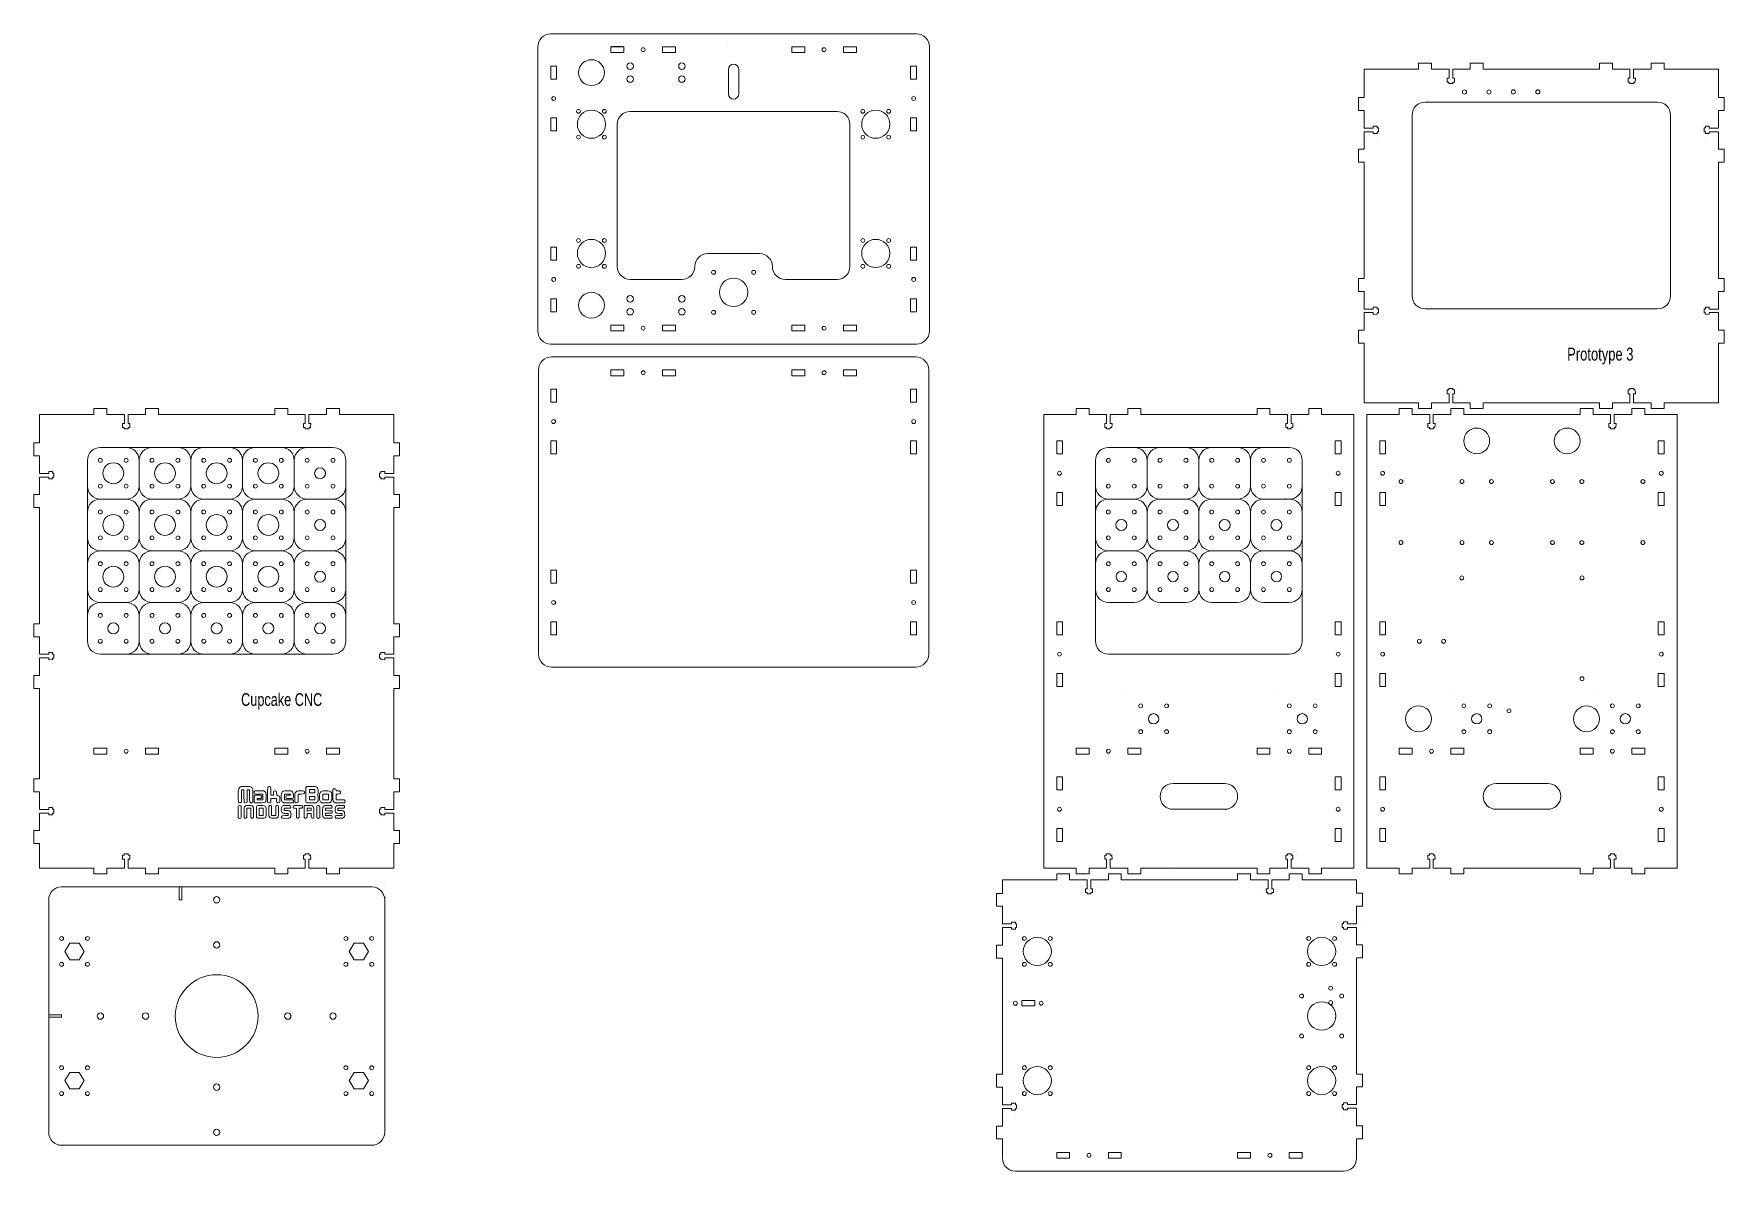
# Model space of a CAD drawing. Header units: millimetres. Extents: x -542 to 766, y -290 to 590.
import ezdxf

# ---------------------------------------------------------------- set-up
doc = ezdxf.new("R2010")
doc.units = ezdxf.units.MM
doc.linetypes.add('DASHED2', pattern=[9.525, 6.35, -3.175])
doc.layers.get('0').update_dxf_attribs({"linetype": 'CONTINUOUS', "lineweight": 0, "true_color": 0x000000})
doc.layers.add('2', color=4, linetype='ByLayer', true_color=0x00ffff)
doc.layers.add('Holes', color=3, linetype='DASHED2', lineweight=0, true_color=0x00ff00)
doc.styles.get("Standard").update_dxf_attribs({"font": 'txt', "width": 0.75})

# ---------------------------------------------------------------- blocks, each defined once
blk = doc.blocks.new('tgrips')
for p, q in [((0, 0), (10, 0)), ((10, 0), (10, 4.5)), ((10, 4.5), (20, 4.5)), ((20, 4.5), (20, 0)), ((20, 0), (33.6, 0)), ((33.6, 0), (33.6, -7)), ((36.4, -7), (36.4, 0)), ((36.4, 0), (50, 0)), ((50, 0), (50, 4.5)), ((50, 4.5), (60, 4.5)), ((60, 4.5), (60, 0)), ((60, 0), (70, 0)), ((70, 0), (70, 0)), ((32.2, -7), (32.2, -10)), ((33.6, -7), (32.2, -7)), ((32.2, -10), (33.5, -10)), ((33.5, -10), (33.5, -11)), ((33.5, -11), (36.5, -11)), ((37.8, -7), (36.4, -7)), ((36.5, -10), (37.7, -10)), ((36.5, -11), (36.5, -10)), ((37.8, -7), (37.7, -10)), ((40.5, -10), (40.5, -10))]:
    blk.add_line(p, q)
blk = doc.blocks.new('slot')
for p, q in [((5, 4.5), (5, 0)), ((5, 4.5), (15, 4.5)), ((5, 0), (15, 0)), ((15, 0), (15, 4.5)), ((45, 4.5), (45, 0)), ((45, 4.5), (55, 4.5)), ((55, 0), (55, 4.5)), ((45, 0), (55, 0))]:
    blk.add_line(p, q)
blk.add_circle((30, 2.2), 1.5)
blk = doc.blocks.new('m8 holes')
blk.add_line((-20, 20), (-20, 20))
for centre, radius in [((-10, 10), 1.5), ((0, 0), 4), ((10, 10), 1.5), ((-10, -10), 1.5), ((10, -10), 1.5)]:
    blk.add_circle(centre, radius)
blk = doc.blocks.new('stepperdriverboardholes')
for centre in [(-23.62, 23.62), (23.62, 23.62), (-23.62, -23.62), (23.62, -23.62)]:
    blk.add_circle(centre, 1.5)
at = {"layer": 'Holes', "color": 7, "true_color": 0x000000}
for centre in [(-23.62, 23.62), (23.62, 23.62), (-23.62, -23.62), (23.62, -23.62)]:
    blk.add_circle(centre, 1.5, dxfattribs=at)
blk = doc.blocks.new('yaxiscover')
for centre in [(-10, 10), (10, 10), (-10, -10), (10, -10)]:
    blk.add_circle(centre, 1.5)
for centre, start, end in [((-10, 10), 90, 180), ((10, 10), 0, 90), ((-10, -10), 180, 270), ((10, -10), 270, 0)]:
    blk.add_arc(centre, 10, start, end)
blk = doc.blocks.new('Z stage clamps')
for centre, radius in [((-10, 10), 1.5), ((0, 0), 4.25), ((10, 10), 1.5), ((-10, -10), 1.5), ((10, -10), 1.5)]:
    blk.add_circle(centre, radius)
for centre, start, end in [((-10, 10), 90, 180), ((10, 10), 0, 90), ((-10, -10), 180, 270), ((10, -10), 270, 0)]:
    blk.add_arc(centre, 10, start, end)
blk = doc.blocks.new('bearing hole and guides')
for centre, radius in [((-10, 10), 1.5), ((0, 0), 10.9), ((10, 10), 1.5), ((-10, -10), 1.5), ((10, -10), 1.5)]:
    blk.add_circle(centre, radius)
blk = doc.blocks.new('steppernema17')
for centre, radius in [((-15.495, 15.495), 1.5), ((15.495, 15.495), 1.5), ((0, 0), 11), ((-15.495, -15.495), 1.5), ((15.495, -15.495), 1.5)]:
    blk.add_circle(centre, radius)
blk = doc.blocks.new('nut cut outs')
for p, q in [((0, 7.4), (-6.4, 3.7)), ((-6.4, 3.7), (-6.4, -3.7)), ((0, 7.4), (6.4, 3.7)), ((6.4, 3.7), (6.4, -3.7)), ((-6.4, -3.7), (0, -7.4)), ((6.4, -3.7), (0, -7.4))]:
    blk.add_line(p, q)
for centre in [(-10, 10), (10, 10), (-10, -10), (10, -10)]:
    blk.add_circle(centre, 1.5)
blk = doc.blocks.new('bearingcover')
for centre, radius in [((-10, 10), 1.5), ((0, 0), 8.06), ((10, 10), 1.5), ((-10, -10), 1.5), ((10, -10), 1.5)]:
    blk.add_circle(centre, radius)
for centre, start, end in [((-10, 10), 90, 180), ((10, 10), 0, 90), ((-10, -10), 180, 270), ((10, -10), 270, 0)]:
    blk.add_arc(centre, 10, start, end)
blk = doc.blocks.new('m8 holderinners')
blk.add_line((-20, 20), (-20, 20))
for centre, radius in [((-10, 10), 1.5), ((0, 0), 4), ((10, 10), 1.5), ((-10, -10), 1.5), ((10, -10), 1.5)]:
    blk.add_circle(centre, radius)
for centre, start, end in [((-10, 10), 90, 180), ((10, 10), 0, 90), ((-10, -10), 180, 270), ((10, -10), 270, 0)]:
    blk.add_arc(centre, 10, start, end)

msp = doc.modelspace()

# ---------------------------------------------------------------- linework, layer by layer
for p, q in [((-141.5, 590), (141.5, 590)), ((-107, 590), (-108, 590)), ((-151.5, 360), (-151.5, 580)), ((-94.4, 580.1), (-85.9, 580.1)), ((-4.4, 583.1), (-4.4, 583.1)), ((151.5, 360), (151.5, 580)), ((-76.4, 570.1), (-76.4, 570.1)), ((-4, 543.5), (-4, 562.5)), ((4, 562.5), (4, 543.5)), ((508, 562.7), (488, 562.7)), ((488, 550.7), (488, 562.7)), ((520, 562.7), (508, 562.7)), ((590, 562.7), (660, 562.7)), ((730, 562.7), (732.2, 562.7)), ((742, 562.7), (732.2, 562.7)), ((742, 562.7), (762, 562.7)), ((762, 550.7), (762, 562.7)), ((762, 550.7), (762, 542.7)), ((142.4, 542.6), (142.4, 542.6)), ((142.4, 542.6), (142.4, 542.6)), ((535, 537.2), (715, 537.2)), ((-80, 530), (80, 530)), ((525, 387.2), (525, 527.2)), ((725, 527.2), (725, 387.2)), ((-90, 520), (-90, 410)), ((90, 410), (90, 520)), ((488, 480.7), (488, 410.7)), ((762, 480.7), (762, 410.7)), ((-20, 420), (20, 420)), ((-30, 410), (-30, 410)), ((30, 410), (30, 410)), ((-80, 400), (-80, 400)), ((-80, 400), (-40, 400)), ((40, 400), (80, 400)), ((80, 400), (80, 400)), ((-140, 375), (-140, 375)), ((535, 377.2), (715, 377.2)), ((141.5, 350), (-141.5, 350)), ((-107, 350.1), (-107, 350.1)), ((488, 340.7), (488, 304.5)), ((762, 340.7), (762, 304.5)), ((-151, 110), (-151, 330)), ((141, 340), (-141, 340)), ((151, 110), (151, 330)), ((151, 330), (151, 330)), ((520, 304.5), (488, 304.5)), ((520, 304.5), (520, 304.5)), ((660, 304.5), (590, 304.5)), ((762, 304.5), (730, 304.5)), ((-517, 295.5), (-537, 295.5)), ((-537, 295.5), (-537, 283.5)), ((-505, 295.5), (-517, 295.5)), ((-435, 295.5), (-365, 295.5)), ((-295, 295.5), (-292.7, 295.5)), ((-283, 295.5), (-292.7, 295.5)), ((-283, 295.5), (-263, 295.5)), ((-263, 283.5), (-263, 295.5)), ((243, 295.5), (240, 295.5)), ((240, 260), (240, 295.5)), ((255, 295.5), (243, 295.5)), ((325, 295.5), (325, 295.5)), ((325, 295.5), (395, 295.5)), ((465, 295.5), (467.3, 295.5)), ((477, 295.5), (467.3, 295.5)), ((477, 295.5), (480, 295.5)), ((480, 260), (480, 295.5)), ((505, 295.5), (490, 295.5)), ((490, 260), (490, 295.5)), ((575, 295.5), (645, 295.5)), ((715, 295.5), (717.2, 295.5)), ((727, 295.5), (717.2, 295.5)), ((727, 295.5), (730, 295.5)), ((730, 295.5), (730, 260)), ((-263, 283.5), (-263, 275.5)), ((-490, 270), (-310, 270)), ((290, 270), (430, 270)), ((-500, 120), (-500, 260)), ((-460, 260), (-460, 240)), ((-420, 260), (-420, 240)), ((-380, 260), (-380, 240)), ((-340, 260), (-340, 240)), ((-300, 260), (-300, 120)), ((240, 260), (240, 40)), ((280, 120), (280, 260)), ((320, 260), (320, 240)), ((360, 260), (360, 240)), ((400, 260), (400, 240)), ((440, 260), (440, 120)), ((480, 40), (480, 260)), ((490, 260), (490, 40)), ((730, 40), (730, 260)), ((730, 260), (730, 40)), ((-470, 230), (-490, 230)), ((-430, 230), (-450, 230)), ((-410, 230), (-390, 230)), ((-370, 230), (-350, 230)), ((-330, 230), (-310, 230)), ((-263, 223.5), (-263, 213.5)), ((290, 230), (310, 230)), ((330, 230), (350, 230)), ((370, 230), (390, 230)), ((410, 230), (430, 230)), ((427, 230.5), (427, 230)), ((-537, 213.5), (-537, 143.5)), ((-460, 220), (-460, 200)), ((-420, 200), (-420, 220)), ((-380, 220), (-380, 200)), ((-340, 220), (-340, 200)), ((-263, 213.5), (-263, 143.5)), ((320, 220), (320, 200)), ((360, 220), (360, 200)), ((400, 220), (400, 200)), ((-490, 190), (-470, 190)), ((-450, 190), (-430, 190)), ((-410, 190), (-390, 190)), ((-370, 190), (-350, 190)), ((-310, 190), (-330, 190)), ((-330, 190), (-330, 190)), ((310, 190), (290, 190)), ((350, 190), (330, 190)), ((390, 190), (370, 190)), ((430, 190), (410, 190)), ((-460, 180), (-460, 160)), ((-420, 160), (-420, 180)), ((-380, 180), (-380, 160)), ((-340, 180), (-340, 160)), ((320, 180), (320, 160)), ((360, 180), (360, 160)), ((400, 180), (400, 160)), ((-470, 150), (-490, 150)), ((-430, 150), (-450, 150)), ((-390, 150), (-410, 150)), ((-350, 150), (-370, 150)), ((-310, 150), (-330, 150)), ((290, 150), (310, 150)), ((330, 150), (350, 150)), ((370, 150), (390, 150)), ((410, 150), (430, 150)), ((-460, 140), (-460, 120)), ((-420, 140), (-420, 120)), ((-380, 140), (-380, 120)), ((-340, 140), (-340, 120)), ((-490, 110), (-310, 110)), ((300, 110), (290, 110)), ((300, 110), (330, 110)), ((330, 110), (390, 110)), ((390, 110), (420, 110)), ((430, 110), (420, 110)), ((141, 100), (-141, 100)), ((-537, 73.5), (-537, 23.5)), ((-263, 73.5), (-263, 23.5)), ((240, 40), (240, -55.5)), ((480, 40), (480, -55.5)), ((490, 40), (490, -55.5)), ((730, 40), (730, -55.5)), ((330, 0), (330, 0)), ((340, 10), (380, 10)), ((390, 0), (390, 0)), ((580, 0), (580, 0)), ((590, 10), (630, 10)), ((640, 0), (640, 0)), ((380, -10), (340, -10)), ((630, -10), (590, -10)), ((-537, -46.5), (-537, -55.5)), ((-263, -46.5), (-263, -55.5)), ((-505, -55.5), (-537, -55.5)), ((-365, -55.5), (-435, -55.5)), ((-295, -55.5), (-292.7, -55.5)), ((-263, -55.5), (-292.7, -55.5)), ((240, -64.5), (208, -64.5)), ((208, -65.1), (208, -64.5)), ((255, -55.5), (240, -55.5)), ((250.6, -60), (259.1, -60)), ((310, -64.5), (380, -64.5)), ((325, -55.5), (395, -55.5)), ((340.6, -57), (340.6, -57)), ((450, -64.5), (482, -64.5)), ((465, -55.5), (467.3, -55.5)), ((477, -55.5), (467.3, -55.5)), ((477, -55.5), (480, -55.5)), ((482, -65), (482, -64.5)), ((505, -55.5), (490, -55.5)), ((575, -55.5), (645, -55.5)), ((715, -55.5), (717.2, -55.5)), ((727, -55.5), (717.2, -55.5)), ((727, -55.5), (730, -55.5)), ((-520, -70), (-520, -70)), ((-520, -70), (-280, -70)), ((-429, -70), (-429, -80)), ((-427, -80), (-427, -70)), ((-270, -70), (-270, -70)), ((-270, -260), (-270, -77.7)), ((268.6, -70), (268.6, -70)), ((-530, -80), (-530, -260)), ((-429, -80), (-427, -80)), ((487.4, -97.5), (487.4, -97.5)), ((487.4, -97.5), (487.4, -97.5)), ((208, -135.1), (208, -205.1)), ((482, -135), (482, -204.9)), ((-520, -169), (-530, -169)), ((-520, -171), (-520, -169)), ((223, -162.1), (223, -158.1)), ((223, -158.1), (233, -158.1)), ((233, -162.1), (223, -162.1)), ((233, -158.1), (233, -162.1)), ((-530, -171), (-520, -171)), ((-530, -270), (-530, -270)), ((-280, -270), (-520, -270)), ((205, -265.1), (205, -265.1)), ((208, -275.1), (208, -280)), ((482, -280.1), (482, -274.9)), ((472, -290.1), (218, -290)), ((238, -290), (238, -290)), ((452, -290), (453, -290))]:
    msp.add_line(p, q)
for centre, radius in [((-110, 560), 10), ((-80, 565), 2.5), ((-40, 565), 2.5), ((-80, 555), 2.5), ((-40, 555), 2.5), ((565.5, 545), 1.6), ((584.5, 545), 1.6), ((603.3, 545.1), 1.6), ((622.3, 545.1), 1.6), ((-110, 380), 10), ((-80, 385), 2.5), ((-40, 385), 2.5), ((-80, 375), 2.5), ((-40, 375), 2.5), ((575, 275), 10), ((645, 275), 10), ((563.5, 169), 1.5), ((656.5, 169), 1.5), ((530.6, 120), 1.5), ((549.4, 120), 1.5), ((656.5, 91), 1.5), ((530, 60), 10), ((600, 66.2), 1.5), ((660, 60), 10), ((-400, -80), 2.5), ((-400, -115), 2.5), ((-400, -170), 32), ((462, -148.4), 1.5), ((-490, -170), 2.5), ((-455, -170), 2.5), ((-345, -170), 2.5), ((-310, -170), 2.5), ((218, -160.1), 1.5), ((238, -160.1), 1.5), ((462, -159.6), 1.5), ((-400, -225), 2.5), ((-400, -260), 2.5)]:
    msp.add_circle(centre, radius)
for centre, radius, start, end in [((-141.5, 580), 10, 90.0185, 180), ((141.5, 580), 10, 360, 89.9942), ((0, 562.5), 4, 360, 180), ((0, 543.5), 4, 180, 360), ((535, 527.2), 10, 90, 180), ((715, 527.2), 10, 0, 90), ((-80, 520), 10, 90, 180), ((80, 520), 10, 0, 90), ((-20, 410), 10, 90, 180), ((20, 410), 10, 0, 90), ((-80, 410), 10, 180, 270), ((-40, 410), 10, 270, 0), ((40, 410), 10, 180, 270), ((80, 410), 10, 270, 0), ((535, 387.2), 10, 180, 270), ((715, 387.2), 10, 270, 0), ((-141.5, 360), 10, 180, 270.0185), ((141.5, 360), 10, 269.9942, 360), ((-141, 330), 10, 89.9849, 180), ((141, 330), 10, 360, 90), ((-490, 260), 10, 90, 180), ((-310, 260), 10, 0, 90), ((-490, 120), 10, 180, 270), ((-310, 120), 10, 270, 0), ((290, 120), 10, 180, 270), ((430, 120), 10, 270, 0), ((-141, 110), 10, 180, 270), ((141, 110), 10, 270, 360), ((340, 0), 10, 90, 180), ((340, 0), 10, 180, 270), ((380, 0), 10, 0, 90), ((380, 0), 10, 270, 0), ((590, 0), 10, 90, 180), ((590, 0), 10, 180, 270), ((630, 0), 10, 0, 90), ((630, 0), 10, 270, 0), ((-520, -80), 10, 90, 180), ((-280, -80), 10, 360, 90), ((-520, -260), 10, 180, 270), ((-280, -260), 10, 270, 360), ((218, -280), 10, 180, 269.9849), ((472, -280.1), 10, 269.9849, 360)]:
    msp.add_arc(centre, radius, start, end)
at = {"color": 7, "lineweight": 5, "true_color": 0x000000}
for points in [[(-383.3, 0.4), (-383.3, 5.5), (-383.2, 5.9), (-382.4, 6.7)], [(-382.6, -5), (-383.2, -4.7), (-383.3, -4.2), (-383.3, 0.4)], [(-382.4, 6.7), (-381.6, 7.6), (-381.1, 7.7), (-377.6, 7.7)], [(-380.8, 0.4), (-380.8, -2.2), (-380.8, -4.4), (-380.8, -4.5)], [(-377.6, 7.7), (-374.3, 7.7), (-373.7, 7.6), (-372.9, 6.8)], [(-374.4, -4.5), (-374.5, -4.4), (-374.5, -2.2), (-374.5, 0.4)], [(-372.9, 6.8), (-372.1, 6), (-372, 5.7), (-372, 0.5)], [(-372, 0.5), (-372, -4.2), (-372.1, -4.7), (-372.7, -5)], [(-370.8, 2.1), (-371.1, 2.5), (-371.2, 3.2), (-370.9, 3.7)], [(-370.9, 3.7), (-370.7, 4.2), (-370.3, 4.3), (-366.8, 4.2)], [(-367.4, 1.8), (-370.6, 1.8), (-370.6, 1.8), (-370.8, 2.1)], [(-368.1, 0.8), (-365.8, 0.8), (-365.8, 0.8), (-365.5, 0.5)], [(-365.5, 0.5), (-365, 0.1), (-365, -0.7), (-365.4, -1.2)], [(-363, 3.8), (-362.6, 3.6), (-362.2, 3.2), (-362, 2.8)], [(-360.6, 1.3), (-360.6, 6.7), (-360.5, 7), (-360.3, 7.3)], [(-360.3, 7.3), (-360, 7.7), (-359.2, 7.8), (-358.7, 7.5)], [(-358.7, 7.5), (-358.1, 7.2), (-358, 6.8), (-358, 3.6)], [(-356.1, 2.2), (-356.1, 2.9), (-356.1, 3.6), (-356, 3.7)], [(-356, 3.7), (-355.7, 4.3), (-354.4, 4.4), (-353.9, 3.9)], [(-353.9, 3.9), (-353.7, 3.6), (-353.7, 3.3), (-353.6, 2.2)], [(-353.6, 2.2), (-353.6, 0.9), (-353.6, 0.8), (-353.3, 0.8)], [(-353.3, 0.8), (-352.7, 0.8), (-351.9, 0.3), (-351.5, -0.2)], [(-350, -0.4), (-350, 2.3), (-349.9, 2.8), (-349.2, 3.5)], [(-349.2, 3.5), (-348.5, 4.1), (-347.8, 4.3), (-345.4, 4.3)], [(-346.1, -1.4), (-346.7, -0.9), (-346.7, -0.1), (-346.2, 0.4)], [(-346.2, 0.4), (-345.8, 0.7), (-345.7, 0.8), (-344.4, 0.8)], [(-345.4, 4.3), (-342.6, 4.3), (-342.1, 4.2), (-341.4, 3.4)], [(-341.4, 3.4), (-340.7, 2.7), (-340.5, 1.9), (-340.5, 0.2)], [(-340.5, 0.2), (-340.6, -0.9), (-340.6, -1), (-340.9, -1.4)], [(-339.6, -0.8), (-339.5, 1.4), (-339.5, 2.2), (-339.3, 2.6)], [(-339.3, 2.6), (-339, 3.2), (-338.1, 4), (-337.5, 4.1)], [(-337.5, 4.1), (-336.8, 4.3), (-332.9, 4.3), (-332.5, 4.1)], [(-332.2, 2.1), (-332.5, 1.8), (-332.6, 1.8), (-334.7, 1.8)], [(-332.5, 4.1), (-332.1, 3.9), (-331.9, 3.6), (-331.9, 3)], [(-331.9, 3), (-331.9, 2.5), (-332, 2.3), (-332.2, 2.1)], [(-327.1, 7.7), (-323.6, 7.7), (-323.1, 7.7), (-322.4, 7)], [(-322.4, 7), (-321.6, 6.2), (-321.4, 5.9), (-321.4, 3.9)], [(-321.4, 3.9), (-321.4, 2.3), (-321.5, 2.2), (-321.7, 1.7)], [(-321.7, 0.8), (-321.4, 0.4), (-321.4, 0.3), (-321.5, -1.5)], [(-320.2, -3.2), (-320.4, -2.5), (-320.4, 1.7), (-320.2, 2.3)], [(-320.2, 2.3), (-320.1, 3), (-319.1, 3.9), (-318.4, 4.1)], [(-318.4, 4.1), (-317.7, 4.3), (-313.5, 4.3), (-312.8, 4.1)], [(-312.8, 4.1), (-312, 3.9), (-311.2, 3), (-311, 2.3)], [(-311, 2.3), (-310.9, 1.9), (-310.8, 0.9), (-310.9, -0.8)], [(-310.1, 1), (-310.1, 3.1), (-310.1, 5), (-310, 5.2)], [(-309.8, -3.6), (-310.1, -3), (-310.1, -2.7), (-310.1, 1)], [(-310, 5.2), (-309.8, 6), (-308.4, 6.2), (-307.9, 5.6)], [(-307.9, 5.6), (-307.8, 5.5), (-307.6, 5.1), (-307.6, 4.8)], [(-306.1, 4.2), (-304.8, 4.2), (-304.7, 4.2), (-304.4, 3.8)], [(-304.4, 2.2), (-304.7, 1.8), (-304.8, 1.8), (-306.1, 1.8)], [(-304.4, 3.8), (-304.2, 3.6), (-304.1, 3.3), (-304.1, 3)], [(-304.1, 3), (-304.1, 2.7), (-304.2, 2.4), (-304.4, 2.2)], [(-383.3, -16.5), (-383.3, -16.4), (-383.4, -14.8), (-383.4, -12)], [(-383.1, -7.4), (-382.7, -7), (-381.9, -7), (-381.4, -7.4)], [(-380.8, -4.5), (-381, -5), (-382.1, -5.3), (-382.6, -5)], [(-378.8, -12.6), (-378.8, -8.9), (-378.8, -8.8), (-378.5, -8.2)], [(-376.8, -4.8), (-377.3, -5.2), (-378, -5.2), (-378.5, -4.8)], [(-378.5, -8.2), (-378.3, -7.9), (-377.9, -7.6), (-377.6, -7.4)], [(-377.6, -7.4), (-377.1, -7.1), (-376.8, -7.1), (-375.1, -7.1)], [(-375.1, -7.1), (-373.1, -7.1), (-372.7, -7.2), (-372.1, -7.8)], [(-372.7, -5), (-373.2, -5.3), (-374.3, -5), (-374.4, -4.5)], [(-372.1, -7.8), (-371.4, -8.4), (-371.4, -8.6), (-371.4, -12.7)], [(-369.2, -8.1), (-369.1, -7.8), (-369, -7.5), (-368.8, -7.4)], [(-369.2, -12.5), (-369.2, -10.3), (-369.2, -8.3), (-369.2, -8.1)], [(-368.8, -7.4), (-368.5, -7.1), (-368.3, -7.1), (-366, -7.1)], [(-365.4, -1.2), (-365.8, -1.6), (-365.8, -1.6), (-367.2, -1.7)], [(-362, -3.7), (-362.8, -5), (-363.2, -5.1), (-367.1, -5.1)], [(-366, -7.1), (-363.3, -7.1), (-362.9, -7.2), (-362.3, -7.9)], [(-362.3, -7.9), (-361.8, -8.5), (-361.7, -9.1), (-361.7, -12.1)], [(-361.7, -12.1), (-361.7, -15.1), (-361.8, -15.6), (-362.3, -16.3)], [(-358.2, -4.4), (-358.5, -5.2), (-359.5, -5.4), (-360.2, -4.8)], [(-359.3, -15.9), (-359.6, -15.3), (-359.6, -15.2), (-359.6, -11.5)], [(-359.2, -7.4), (-359, -7.2), (-358.8, -7.1), (-358.5, -7.1)], [(-358.5, -7.1), (-358.3, -7.1), (-358, -7.2), (-357.8, -7.4)], [(-358, -2.8), (-358, -3.5), (-358.1, -4.1), (-358.2, -4.4)], [(-353.9, -7.4), (-353.7, -7.2), (-353.5, -7.1), (-353.2, -7.1)], [(-353, -5), (-353.5, -4.8), (-353.6, -4.3), (-353.6, -2.9)], [(-353.2, -7.1), (-353, -7.1), (-352.7, -7.2), (-352.5, -7.4)], [(-351.5, -4.7), (-351.9, -5.2), (-352.4, -5.2), (-353, -5)], [(-352.2, -11.5), (-352.2, -15.1), (-352.2, -15.3), (-352.5, -15.9)], [(-351.5, -0.2), (-351.2, -0.8), (-351.2, -0.9), (-351.1, -2.6)], [(-349.3, -4.3), (-350, -3.5), (-350, -3.1), (-350, -0.4)], [(-350, -10.2), (-350, -8.7), (-349.8, -8.3), (-349.2, -7.7)], [(-349.7, -12), (-349.9, -11.6), (-350, -11.3), (-350, -10.2)], [(-346.2, -13.2), (-348.5, -13.2), (-349.1, -13), (-349.7, -12)], [(-348.4, -4.9), (-348.7, -4.7), (-349.1, -4.5), (-349.3, -4.3)], [(-349.2, -7.7), (-348.7, -7.2), (-348.3, -7.1), (-345.7, -7.1)], [(-344.6, -5.1), (-347.5, -5.1), (-347.9, -5.1), (-348.4, -4.9)], [(-346.2, -11), (-345.4, -11), (-344.4, -11), (-344.2, -11.1)], [(-345.7, -7.1), (-343.4, -7.1), (-343.2, -7.1), (-342.9, -7.4)], [(-342.9, -8.9), (-343.3, -9.2), (-343.4, -9.2), (-345.5, -9.2)], [(-340.9, -4.8), (-341.3, -5.1), (-341.3, -5.1), (-344.6, -5.1)], [(-344.4, -2.6), (-341.3, -2.6), (-341.3, -2.6), (-340.9, -2.9)], [(-344.2, -11.1), (-343.5, -11.3), (-342.8, -11.9), (-342.6, -12.6)], [(-342.9, -7.4), (-342.4, -7.7), (-342.5, -8.5), (-342.9, -8.9)], [(-342.6, -12.6), (-342.5, -13.3), (-342.4, -14.8), (-342.6, -15.5)], [(-340.7, -8.9), (-341, -8.4), (-341, -7.7), (-340.6, -7.4)], [(-340.9, -2.9), (-340.6, -3.2), (-340.6, -3.4), (-340.6, -3.9)], [(-340.6, -3.9), (-340.6, -4.4), (-340.6, -4.5), (-340.9, -4.8)], [(-339.3, -9.2), (-340.3, -9.2), (-340.4, -9.1), (-340.7, -8.9)], [(-340.6, -7.4), (-340.2, -7.1), (-340, -7.1), (-337.2, -7.1)], [(-338.9, -5), (-339.5, -4.7), (-339.6, -4), (-339.6, -0.8)], [(-337.4, -4.8), (-337.8, -5.2), (-338.4, -5.2), (-338.9, -5)], [(-337.2, -7.1), (-334.8, -7.1), (-334.2, -7.2), (-333.9, -7.3)], [(-334.1, -9.1), (-334.3, -9.2), (-334.8, -9.2), (-335.3, -9.2)], [(-333.9, -7.3), (-333.3, -7.7), (-333.4, -8.8), (-334.1, -9.1)], [(-329.3, -7.1), (-326.6, -7.1), (-326.5, -7.1), (-325.9, -7.4)], [(-322.9, -4.8), (-323.6, -5.1), (-323.7, -5.1), (-326.8, -5.1)], [(-325.9, -7.4), (-325.1, -7.9), (-324.8, -8.6), (-324.8, -10)], [(-325, -11.6), (-325.1, -12), (-325.1, -12.1), (-324.9, -12.5)], [(-324.8, -10), (-324.8, -10.7), (-324.8, -11.3), (-325, -11.6)], [(-324.9, -12.5), (-324.8, -12.9), (-324.7, -13.3), (-324.8, -14.7)], [(-321.9, -3.9), (-322.1, -4.3), (-322.5, -4.6), (-322.9, -4.8)], [(-322.5, -16.4), (-322.6, -16.1), (-322.7, -8.4), (-322.5, -7.8)], [(-322.5, -7.8), (-322.4, -7.2), (-321.4, -6.9), (-320.7, -7.3)], [(-321.5, -1.5), (-321.5, -3.3), (-321.5, -3.4), (-321.9, -3.9)], [(-320.7, -7.3), (-320.2, -7.5), (-320.1, -7.8), (-320.1, -12.2)], [(-318.7, -4.9), (-319.4, -4.6), (-320.1, -3.8), (-320.2, -3.2)], [(-315.5, -5.1), (-317.9, -5.1), (-318.3, -5.1), (-318.7, -4.9)], [(-318, -12.1), (-318, -9), (-318, -8.9), (-317.7, -8.3)], [(-317.7, -15.9), (-318, -15.3), (-318, -15.2), (-318, -12.1)], [(-317.7, -8.3), (-317.5, -7.9), (-317.2, -7.6), (-316.8, -7.4)], [(-316.8, -7.4), (-316.3, -7.1), (-316.1, -7.1), (-313.7, -7.1)], [(-313.7, -7.1), (-311.3, -7.1), (-311.1, -7.1), (-310.9, -7.4)], [(-310.9, -9), (-311.3, -9.2), (-311.5, -9.2), (-313.6, -9.2)], [(-313.4, -11.1), (-310.7, -11.2), (-310.6, -11.2), (-310.6, -12.1)], [(-310.6, -12.1), (-310.6, -13), (-310.8, -13.1), (-313.4, -13.1)], [(-311.3, -3.8), (-311.5, -4.1), (-311.9, -4.5), (-312.2, -4.7)], [(-310.9, -0.8), (-310.9, -3.2), (-310.9, -3.2), (-311.3, -3.8)], [(-310.9, -7.4), (-310.4, -7.8), (-310.5, -8.6), (-310.9, -9)], [(-308.3, -5), (-309, -4.7), (-309.5, -4.2), (-309.8, -3.6)], [(-304.5, -5.1), (-306.6, -5.1), (-308, -5.1), (-308.3, -5)], [(-308.3, -10.2), (-308.3, -8.3), (-308.2, -8.1), (-307.4, -7.5)], [(-308, -12.2), (-308.2, -11.9), (-308.3, -11.7), (-308.3, -10.2)], [(-304.9, -13.2), (-307, -13.1), (-307.4, -13), (-308, -12.2)], [(-307.4, -7.5), (-307, -7.2), (-306.8, -7.2), (-304.3, -7.1)], [(-304.6, -11), (-302.3, -11), (-301.7, -11.2), (-301.2, -12.3)], [(-300.9, -4.7), (-301.2, -5.1), (-301.2, -5.1), (-304.5, -5.1)], [(-304.4, -2.6), (-301.4, -2.7), (-301.3, -2.7), (-301, -3)], [(-304.3, -7.1), (-302.2, -7.1), (-301.6, -7.1), (-301.4, -7.3)], [(-301.5, -9.1), (-301.7, -9.2), (-302.7, -9.2), (-304, -9.2)], [(-301.4, -7.3), (-300.8, -7.7), (-300.9, -8.8), (-301.5, -9.1)], [(-301.2, -12.3), (-300.9, -13), (-300.8, -15), (-301.1, -15.6)], [(-301, -3), (-300.6, -3.4), (-300.5, -4.3), (-300.9, -4.7)], [(-382.8, -16.9), (-383, -16.8), (-383.2, -16.7), (-383.3, -16.5)], [(-381.4, -16.8), (-381.7, -17.1), (-382.3, -17.1), (-382.8, -16.9)], [(-377.7, -17), (-378, -17), (-378.2, -16.9), (-378.4, -16.7)], [(-377, -16.7), (-377.2, -16.9), (-377.4, -17), (-377.7, -17)], [(-372.4, -17), (-372.7, -17), (-372.9, -16.9), (-373.1, -16.7)], [(-371.7, -16.7), (-371.9, -16.9), (-372.2, -17), (-372.4, -17)], [(-366, -17), (-368.4, -17), (-368.4, -17), (-368.8, -16.7)], [(-362.3, -16.3), (-362.9, -17), (-363.3, -17), (-366, -17)], [(-358.4, -16.7), (-358.8, -16.5), (-359.1, -16.3), (-359.3, -15.9)], [(-355.9, -17), (-357.6, -17), (-357.9, -17), (-358.4, -16.7)], [(-353.3, -16.7), (-353.9, -17), (-354.1, -17), (-355.9, -17)], [(-352.5, -15.9), (-352.7, -16.3), (-352.9, -16.5), (-353.3, -16.7)], [(-349.5, -16.9), (-350.1, -16.4), (-350.1, -15.4), (-349.4, -15.1)], [(-344, -16.9), (-344.5, -17.1), (-349.3, -17.1), (-349.5, -16.9)], [(-349.4, -15.1), (-349.2, -15), (-348.3, -14.9), (-346.9, -14.9)], [(-342.6, -15.5), (-342.8, -16), (-343.4, -16.7), (-344, -16.9)], [(-337.2, -17), (-337.5, -17), (-337.7, -16.9), (-337.9, -16.7)], [(-336.5, -16.7), (-336.7, -16.9), (-336.9, -17), (-337.2, -17)], [(-330.4, -16.7), (-330.8, -17.1), (-331.3, -17.1), (-331.8, -16.8)], [(-330, -14.8), (-330, -16.3), (-330.1, -16.4), (-330.4, -16.7)], [(-326.5, -16.7), (-326.9, -16.4), (-326.9, -16.3), (-326.9, -14.8)], [(-325.1, -16.8), (-325.6, -17.1), (-326.2, -17.1), (-326.5, -16.7)], [(-324.8, -14.7), (-324.8, -16.4), (-324.8, -16.6), (-325.1, -16.8)], [(-322.1, -16.9), (-322.2, -16.8), (-322.4, -16.6), (-322.5, -16.4)], [(-320.5, -16.7), (-320.9, -17.1), (-321.5, -17.2), (-322.1, -16.9)], [(-316.8, -16.7), (-317.2, -16.5), (-317.5, -16.3), (-317.7, -15.9)], [(-313.8, -17), (-316.1, -17), (-316.3, -17), (-316.8, -16.7)], [(-310.9, -16.8), (-311.3, -17), (-311.5, -17), (-313.8, -17)], [(-313.6, -14.9), (-311.5, -14.9), (-311.3, -14.9), (-310.9, -15.2)], [(-310.9, -15.2), (-310.4, -15.6), (-310.4, -16.4), (-310.9, -16.8)], [(-308.3, -16), (-308.3, -15.6), (-308.3, -15.4), (-308, -15.2)], [(-308, -16.8), (-308.3, -16.6), (-308.3, -16.4), (-308.3, -16)], [(-308, -15.2), (-307.7, -14.9), (-307.5, -14.9), (-305.3, -14.9)], [(-305.2, -17), (-307.5, -17), (-307.7, -17), (-308, -16.8)], [(-302.4, -16.9), (-302.6, -17), (-303.8, -17), (-305.2, -17)], [(-301.1, -15.6), (-301.3, -16.1), (-301.9, -16.7), (-302.4, -16.9)]]:
    msp.add_open_spline(points, degree=3, dxfattribs=at)
at = {"layer": '2', "color": 7, "lineweight": 5, "true_color": 0x000000}
for p, q in [((-379.8, 5.1), (-380.8, 5.1)), ((-380.8, 5.1), (-380.8, 0.4)), ((-378.9, 5.1), (-379.8, 5.1)), ((-378.9, 0.3), (-378.9, 5.1)), ((-378.8, -4.5), (-378.9, 0.3)), ((-375.5, 5.1), (-376.4, 5.1)), ((-376.4, 5.1), (-376.4, 0.3)), ((-376.4, 0.3), (-376.4, -4.5)), ((-374.5, 5.1), (-375.5, 5.1)), ((-374.5, 0.4), (-374.5, 5.1)), ((-371.1, 0.1), (-370.7, 0.5)), ((-371.1, -2.1), (-371.1, 0.1)), ((-370.7, 0.5), (-370.4, 0.8)), ((-370.4, 0.8), (-368.1, 0.8)), ((-364.2, 1.7), (-367.4, 1.8)), ((-366.8, 4.2), (-363.6, 4.2)), ((-364.2, -0.4), (-364.2, 1.7)), ((-363.6, 4.2), (-363, 3.8)), ((-362, 2.8), (-361.6, 2.2)), ((-361.6, 2.2), (-361.6, -0.4)), ((-360.6, -4.5), (-360.6, 1.3)), ((-358, 3.6), (-358, 0.8)), ((-358, 0.8), (-357.1, 0.8)), ((-357.1, 0.8), (-356.1, 0.8)), ((-356.1, 0.8), (-356.1, 2.2)), ((-345.3, 1.8), (-347.5, 1.8)), ((-347.5, 1.8), (-347.5, -0.4)), ((-343, 1.8), (-345.3, 1.8)), ((-344.4, 0.8), (-343, 0.9)), ((-343, 1.3), (-343, 1.8)), ((-343, 0.9), (-343, 1.3)), ((-336.9, 1.8), (-337, -1.4)), ((-334.7, 1.8), (-336.9, 1.8)), ((-330.9, 6.9), (-330.5, 7.3)), ((-330.9, 1.3), (-330.9, 6.9)), ((-330.9, -4.4), (-330.9, 1.3)), ((-330.5, 7.3), (-330.2, 7.6)), ((-330.2, 7.6), (-327.1, 7.7)), ((-326.1, 5.2), (-328.3, 5.2)), ((-328.3, 5.2), (-328.3, 3.9)), ((-328.3, 3.9), (-328.3, 2.6)), ((-328.3, 2.6), (-326.1, 2.6)), ((-326.1, 0), (-328.3, 0)), ((-328.3, 0), (-328.3, -1.3)), ((-324, 5.2), (-326.1, 5.2)), ((-326.1, 2.6), (-324, 2.6)), ((-324, 0), (-326.1, 0)), ((-324, 3.9), (-324, 5.2)), ((-324, 2.6), (-324, 3.9)), ((-324, 3.9), (-324, 3.9)), ((-324, -1.3), (-324, 0)), ((-321.7, 1.7), (-322.1, 1.3)), ((-322.1, 1.3), (-321.7, 0.8)), ((-315.6, 1.7), (-317.8, 1.7)), ((-317.8, 1.7), (-317.8, -0.5)), ((-313.4, 1.8), (-315.6, 1.7)), ((-313.4, -0.4), (-313.4, 1.8)), ((-307.6, 4.8), (-307.5, 4.3)), ((-307.5, 4.3), (-306.1, 4.2)), ((-306.1, 1.8), (-307.5, 1.7)), ((-307.5, 1.7), (-307.5, -0.4)), ((-383.4, -7.8), (-383.1, -7.4)), ((-383.4, -12), (-383.4, -7.8)), ((-382.6, -5), (-382.6, -5)), ((-381.4, -7.4), (-381, -7.7)), ((-381, -7.7), (-381, -12.1)), ((-381, -12.1), (-381, -16.5)), ((-378.5, -4.8), (-378.8, -4.5)), ((-378.8, -16.4), (-378.8, -12.6)), ((-376.4, -4.5), (-376.8, -4.8)), ((-375.1, -9.2), (-376.6, -9.2)), ((-376.6, -9.2), (-376.6, -12.8)), ((-376.6, -12.8), (-376.6, -16.4)), ((-373.5, -9.2), (-375.1, -9.2)), ((-373.5, -12.8), (-373.5, -9.2)), ((-373.5, -16.4), (-373.5, -12.8)), ((-371.4, -12.7), (-371.4, -16.4)), ((-371.1, -4.4), (-371.1, -2.1)), ((-370.7, -4.7), (-371.1, -4.4)), ((-370.3, -5.1), (-370.7, -4.7)), ((-370.7, -4.7), (-370.7, -4.7)), ((-367.1, -5.1), (-370.3, -5.1)), ((-369.2, -16.4), (-369.2, -12.5)), ((-367.2, -1.7), (-368.6, -1.7)), ((-368.6, -1.7), (-368.6, -2.2)), ((-368.6, -2.2), (-368.6, -2.6)), ((-368.6, -2.6), (-366.4, -2.6)), ((-365.5, -9.2), (-367, -9.2)), ((-367, -9.2), (-367, -12.1)), ((-367, -12.1), (-367, -14.9)), ((-366.4, -2.6), (-364.2, -2.6)), ((-363.9, -9.2), (-365.5, -9.2)), ((-364.2, -2.6), (-364.2, -0.4)), ((-363.9, -12.1), (-363.9, -9.2)), ((-363.9, -14.9), (-363.9, -12.1)), ((-363.9, -12.1), (-363.9, -12.1)), ((-361.6, -3.1), (-362, -3.7)), ((-361.6, -0.4), (-361.6, -3.1)), ((-360.2, -4.8), (-360.6, -4.5)), ((-360.2, -4.8), (-360.2, -4.8)), ((-359.6, -7.8), (-359.2, -7.4)), ((-359.6, -11.5), (-359.6, -7.8)), ((-355.8, -1.7), (-358, -1.7)), ((-358, -1.7), (-358, -2.8)), ((-357.8, -7.4), (-357.5, -7.8)), ((-357.5, -7.8), (-357.5, -11.3)), ((-357.5, -11.3), (-357.5, -14.9)), ((-353.6, -1.7), (-355.8, -1.7)), ((-354.3, -7.8), (-353.9, -7.4)), ((-354.3, -11.3), (-354.3, -7.8)), ((-354.3, -14.9), (-354.3, -11.3)), ((-353.6, -2.9), (-353.6, -1.7)), ((-352.5, -7.4), (-352.2, -7.8)), ((-352.2, -7.8), (-352.2, -11.5)), ((-351.1, -4.3), (-351.5, -4.7)), ((-351.1, -2.6), (-351.1, -4.3)), ((-348.4, -4.9), (-348.4, -4.9)), ((-345.5, -9.2), (-347.8, -9.2)), ((-347.8, -9.2), (-347.8, -10.1)), ((-347.8, -10.1), (-347.8, -11)), ((-347.8, -11), (-346.2, -11)), ((-347.5, -0.4), (-347.5, -2.6)), ((-347.5, -2.6), (-344.4, -2.6)), ((-345.8, -1.8), (-346.1, -1.4)), ((-343.6, -1.8), (-345.8, -1.8)), ((-341.3, -1.8), (-343.6, -1.8)), ((-340.9, -1.4), (-341.3, -1.8)), ((-338.3, -9.3), (-339.3, -9.2)), ((-338.9, -5), (-338.9, -5)), ((-338.3, -12.8), (-338.3, -9.3)), ((-338.3, -16.4), (-338.3, -12.8)), ((-337, -4.5), (-337.4, -4.8)), ((-337, -1.4), (-337, -4.5)), ((-335.3, -9.2), (-336.1, -9.2)), ((-336.1, -9.2), (-336.1, -12.8)), ((-336.1, -12.8), (-336.1, -16.4)), ((-332.2, -11.8), (-332.2, -7.1)), ((-332.2, -7.1), (-329.3, -7.1)), ((-332.2, -16.5), (-332.2, -11.8)), ((-330.5, -4.7), (-330.9, -4.4)), ((-330, -5.1), (-330.5, -4.7)), ((-330.5, -4.7), (-330.5, -4.7)), ((-326.8, -5.1), (-330, -5.1)), ((-328.5, -9.2), (-330, -9.2)), ((-330, -9.2), (-330, -10.2)), ((-330, -10.2), (-330, -11.1)), ((-330, -11.1), (-328.5, -11.1)), ((-326.9, -9.2), (-328.5, -9.2)), ((-328.5, -11.1), (-326.9, -11)), ((-328.3, -1.3), (-328.3, -2.6)), ((-328.3, -2.6), (-326.1, -2.6)), ((-326.9, -10.1), (-326.9, -9.2)), ((-326.9, -11), (-326.9, -10.1)), ((-326.9, -10.1), (-326.9, -10.1)), ((-326.1, -2.6), (-324, -2.6)), ((-324, -2.6), (-324, -1.3)), ((-324, -1.3), (-324, -1.3)), ((-320.1, -12.2), (-320.1, -16.3)), ((-318.7, -4.9), (-318.7, -4.9)), ((-317.8, -0.5), (-317.9, -2.6)), ((-317.9, -2.6), (-315.6, -2.6)), ((-313.6, -9.2), (-315.9, -9.2)), ((-315.9, -9.2), (-315.9, -10.1)), ((-315.9, -10.1), (-315.8, -11)), ((-315.8, -11), (-313.4, -11.1)), ((-315.6, -2.6), (-313.4, -2.6)), ((-312.8, -5.1), (-315.5, -5.1)), ((-313.4, -2.6), (-313.4, -0.4)), ((-313.4, -0.4), (-313.4, -0.4)), ((-312.2, -4.7), (-312.8, -5.1)), ((-308.3, -5), (-308.3, -5)), ((-307.5, -0.4), (-307.5, -2.6)), ((-307.5, -2.6), (-304.4, -2.6)), ((-304, -9.2), (-306.2, -9.2)), ((-306.2, -9.2), (-306.2, -10.1)), ((-306.2, -10.1), (-306.2, -11)), ((-306.2, -11), (-304.6, -11)), ((-382.8, -16.9), (-382.8, -16.9)), ((-381, -16.5), (-381.4, -16.8)), ((-378.4, -16.7), (-378.8, -16.4)), ((-378.4, -16.7), (-378.4, -16.7)), ((-376.6, -16.4), (-377, -16.7)), ((-373.1, -16.7), (-373.5, -16.4)), ((-371.4, -16.4), (-371.7, -16.7)), ((-368.8, -16.7), (-369.2, -16.4)), ((-368.8, -16.7), (-368.8, -16.7)), ((-367, -14.9), (-365.5, -14.9)), ((-365.5, -14.9), (-363.9, -14.9)), ((-358.4, -16.7), (-358.4, -16.7)), ((-357.5, -14.9), (-355.9, -14.9)), ((-355.9, -14.9), (-354.3, -14.9)), ((-349.5, -16.9), (-349.5, -16.9)), ((-346.9, -14.9), (-344.7, -14.9)), ((-344.7, -13.2), (-346.2, -13.2)), ((-344.7, -14.1), (-344.7, -13.2)), ((-344.7, -14.9), (-344.7, -14.1)), ((-337.9, -16.7), (-338.3, -16.4)), ((-337.9, -16.7), (-337.9, -16.7)), ((-336.1, -16.4), (-336.5, -16.7)), ((-331.8, -16.8), (-332.2, -16.5)), ((-331.8, -16.8), (-331.8, -16.8)), ((-328.5, -13.2), (-330, -13.2)), ((-330, -13.2), (-330, -14.8)), ((-326.9, -13.2), (-328.5, -13.2)), ((-326.9, -14.8), (-326.9, -13.2)), ((-322.1, -16.9), (-322.1, -16.9)), ((-320.1, -16.3), (-320.5, -16.7)), ((-316.8, -16.7), (-316.8, -16.7)), ((-315.8, -13.1), (-315.9, -14)), ((-315.9, -14), (-315.9, -14.9)), ((-315.9, -14.9), (-313.6, -14.9)), ((-313.4, -13.1), (-315.8, -13.1)), ((-308, -16.8), (-308, -16.8)), ((-305.3, -14.9), (-303, -14.9)), ((-303, -13.2), (-304.9, -13.2)), ((-303, -14.1), (-303, -13.2)), ((-303, -14.9), (-303, -14.1))]:
    msp.add_line(p, q, dxfattribs=at)

# ---------------------------------------------------------------- block references
for name, p, rotation in [('slot', (-40, 580), 180), ('slot', (100, 580), 180), ('slot', (-137, 510), 90), ('slot', (141.5, 510), 90), ('tgrips', (762, 550.7), 270), ('bearing hole and guides', (-110, 520.1), 270), ('bearing hole and guides', (110, 520.1), 270), ('slot', (-137, 370), 90), ('bearing hole and guides', (-110, 420.1), 270), ('bearing hole and guides', (110, 420.1), 270), ('slot', (141.5, 370), 90), ('tgrips', (762, 410.7), 270), ('slot', (-100, 360.1), 360), ('slot', (40, 360.1), 360), ('slot', (-40, 330), 180), ('slot', (100, 330), 180), ('slot', (-141.5, 320), 270), ('slot', (141.5, 260), 90), ('tgrips', (-263, 283.5), 270), ('slot', (250, 280), 270), ('slot', (470, 220), 90), ('slot', (500, 280), 270), ('slot', (720, 220), 90), ('slot', (-141.5, 180), 270), ('slot', (141.5, 120), 90), ('tgrips', (-263, 143.5), 270), ('slot', (250, 140), 270), ('slot', (470, 80), 90), ('slot', (500, 140), 270), ('slot', (720, 80), 90), ('tgrips', (-263, 23.5), 270), ('slot', (250, 20), 270), ('slot', (470, -40), 90), ('slot', (500, 20), 270), ('slot', (720, -40), 90), ('tgrips', (482, -65), 270), ('nut cut outs', (-510, -120), 90), ('nut cut outs', (-290, -120), 90), ('bearing hole and guides', (235, -120), 270), ('bearing hole and guides', (455, -120), 270), ('nut cut outs', (-510, -220), 90), ('nut cut outs', (-290, -220), 90), ('bearing hole and guides', (235, -220), 270), ('bearing hole and guides', (455, -220), 270), ('tgrips', (482, -204.9), 270), ('slot', (245, -280), 360), ('slot', (385, -280), 360)]:
    msp.add_blockref(name, p, dxfattribs=dict(rotation=rotation))
for name, p in [('tgrips', (520, 562.7)), ('tgrips', (660, 562.7)), ('steppernema17', (0, 390)), ('tgrips', (-505, 295.5)), ('tgrips', (-365, 295.5)), ('tgrips', (255, 295.5)), ('tgrips', (395, 295.5)), ('tgrips', (505, 295.5)), ('tgrips', (645, 295.5)), ('bearingcover', (-480, 250)), ('bearingcover', (-440, 250)), ('bearingcover', (-400, 250)), ('bearingcover', (-360, 250)), ('Z stage clamps', (-320, 250)), ('yaxiscover', (300, 250)), ('yaxiscover', (340, 250)), ('yaxiscover', (380, 250)), ('yaxiscover', (420, 250)), ('stepperdriverboardholes', (540, 220)), ('stepperdriverboardholes', (610, 220)), ('stepperdriverboardholes', (680, 220)), ('bearingcover', (-480, 210)), ('bearingcover', (-440, 210)), ('bearingcover', (-400, 210)), ('bearingcover', (-360, 210)), ('Z stage clamps', (-320, 210)), ('Z stage clamps', (300, 210)), ('Z stage clamps', (340, 210)), ('Z stage clamps', (380, 210)), ('Z stage clamps', (420, 210)), ('bearingcover', (-480, 170)), ('bearingcover', (-440, 170)), ('bearingcover', (-400, 170)), ('bearingcover', (-360, 170)), ('Z stage clamps', (-320, 170)), ('m8 holderinners', (300, 170)), ('m8 holderinners', (340, 170)), ('m8 holderinners', (380, 170)), ('m8 holderinners', (420, 170)), ('Z stage clamps', (-480, 130)), ('Z stage clamps', (-440, 130)), ('Z stage clamps', (-400, 130)), ('Z stage clamps', (-360, 130)), ('Z stage clamps', (-320, 130)), ('m8 holes', (325, 60)), ('m8 holes', (440, 60)), ('m8 holes', (575, 60)), ('m8 holes', (690, 60)), ('slot', (-500, 32.7)), ('slot', (-360, 32.7)), ('slot', (260, 32.7)), ('slot', (400, 32.7)), ('slot', (510, 32.7)), ('slot', (650, 32.7)), ('steppernema17', (455, -170))]:
    msp.add_blockref(name, p)
at = {"yscale": -1}
for p, rotation in [((488, 550.7), 270), ((488, 410.7), 270), ((520, 304.5), 360), ((660, 304.5), 360), ((-537, 283.5), 270), ((-537, 143.5), 270), ((-537, 23.5), 269.9999999999987), ((-505, -55.5), 360), ((-365, -55.5), 360), ((255, -55.5), 360), ((395, -55.5), 360), ((505, -55.5), 360), ((645, -55.5), 360), ((208, -65.1), 270), ((310, -64.5), 180), ((450, -64.5), 180), ((208, -205.1), 270)]:
    msp.add_blockref('tgrips', p, dxfattribs=dict(at, rotation=rotation))

# ---------------------------------------------------------------- texts
at = {"width": 100, "attachment_point": 1}
for s, insert, char_height in [('Prototype\\~3', (645, 347.2), 10), ('Cupcake\\~CNC\\P', (-381.1, 79.8), 9.8)]:
    msp.add_mtext(s, dxfattribs=dict(at, insert=insert, char_height=char_height))

doc.saveas('drawing.dxf')
